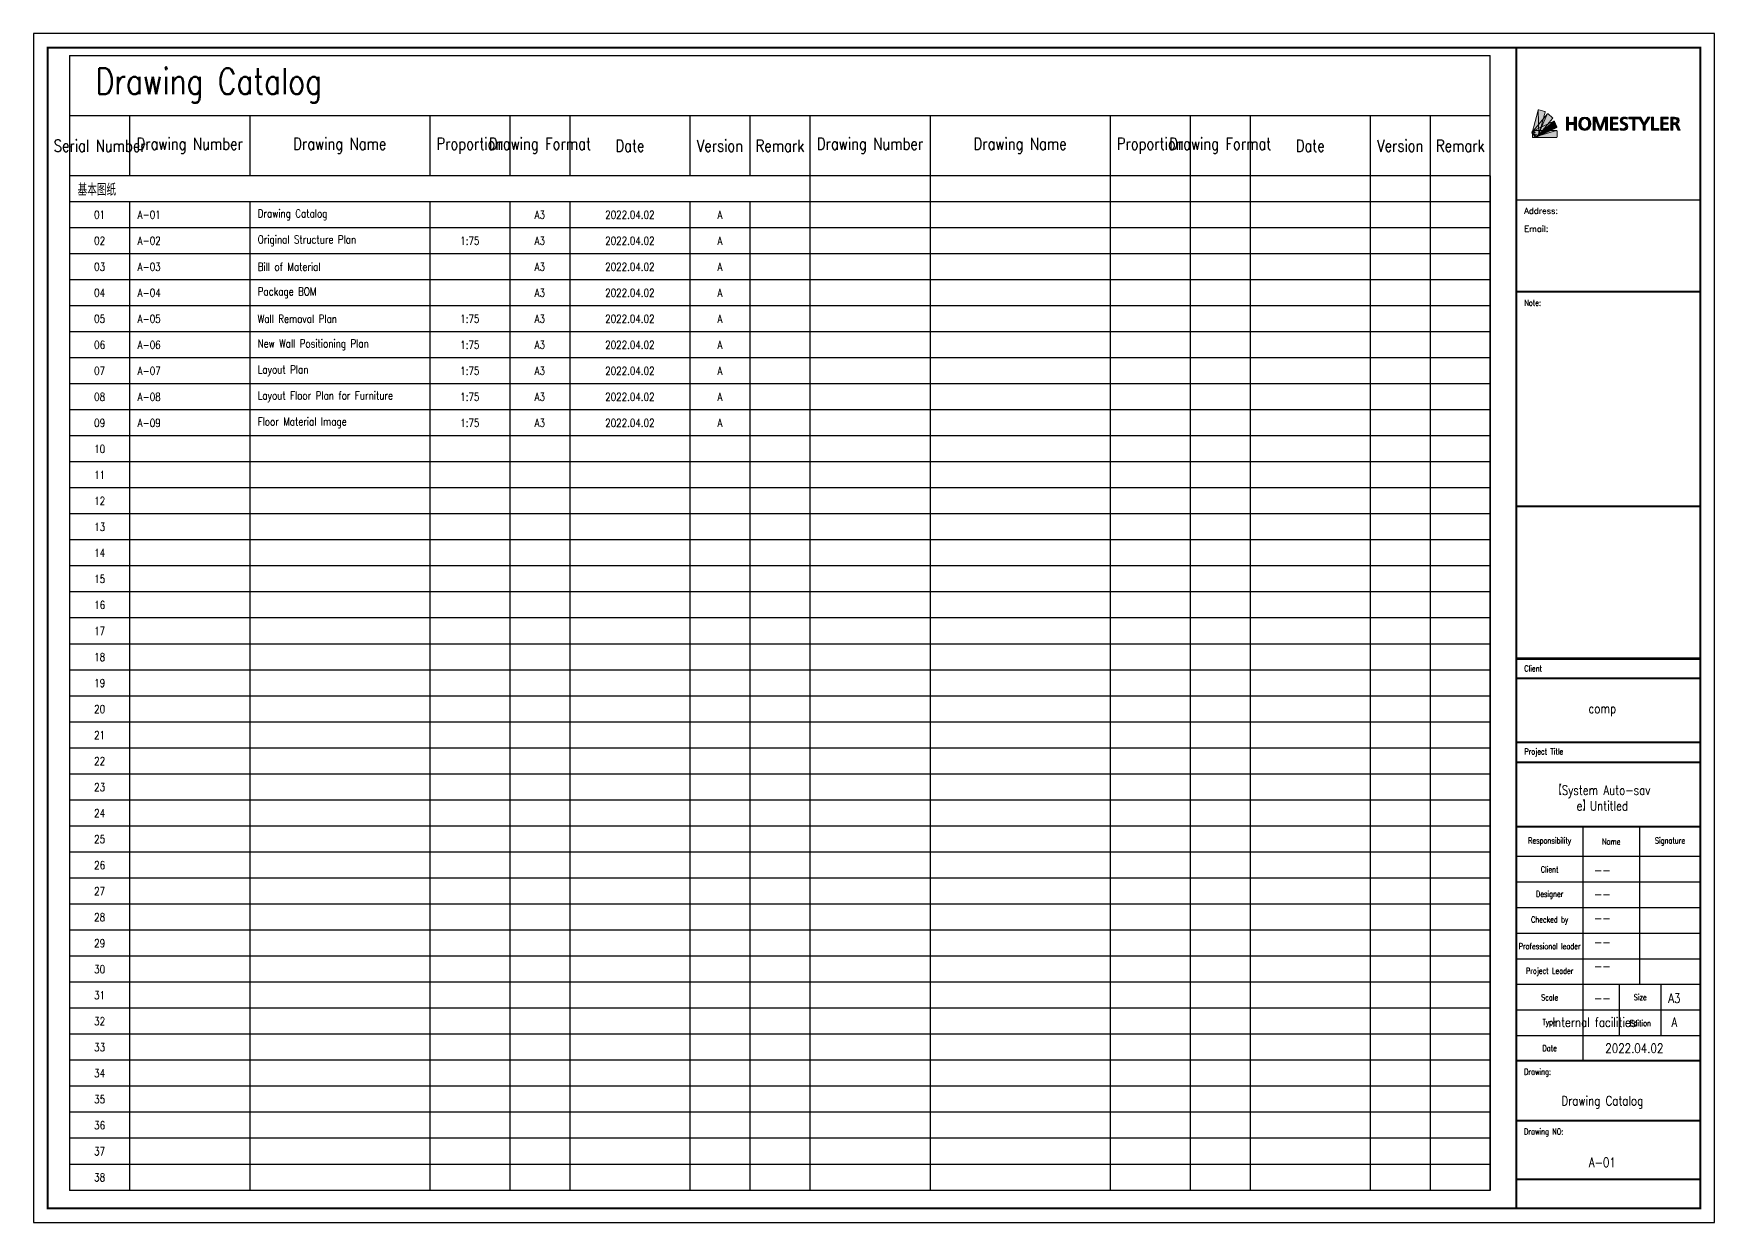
# Model space of a CAD drawing. Header units: millimetres. Extents: x 28800 to 111600, y 0 to 17820.
# Drawn here: x 28800 to 54000, y 0 to 17820 of the extents above; entities that cross this region are included whole.
import ezdxf

# ---------------------------------------------------------------- set-up
doc = ezdxf.new("R2010")
doc.units = ezdxf.units.MM
for name, color, linetype in [('homestyler', 7, 'Continuous'), ('P-文字', 44, 'Continuous'), ('V-文字', 50, 'Continuous'), ('V-表格', 108, 'Continuous')]:
    doc.layers.add(name, color=color, linetype=linetype)
doc.styles.add('标准', font='simplex.shx', dxfattribs={"width": 0.8, "bigfont": 'gbcbig.shx'})

# ---------------------------------------------------------------- blocks, each defined once
blk = doc.blocks.new('block 16')
at = {"layer": 'homestyler', "true_color": 0x458aa3}
h = blk.add_hatch(color=145, dxfattribs=at)
h.dxf.hatch_style = 2
edge = h.paths.add_edge_path()
edge.add_spline(control_points=[(505.1, -4105.3), (505.1, -4105.3), (475.1, -4097.3), (475.1, -4097.3), (473.4, -4096.8), (471.7, -4097.8), (471.2, -4099.5), (471.2, -4099.5), (475.1, -4229.2), (475.1, -4229.2), (475.1, -4229.2), (507.3, -4109.1), (507.3, -4109.1), (507.6, -4108), (507.2, -4106.9), (506.4, -4106.1), (506, -4105.7), (505.6, -4105.5), (505.1, -4105.3)], knot_values=[0, 0, 0, 0, 1, 1, 1, 2, 2, 2, 3, 3, 3, 4, 4, 4, 5, 5, 5, 6, 6, 6, 6], degree=3, periodic=0)
at = {"layer": 'homestyler', "lineweight": 0}
blk.add_open_spline([(505.1, -4105.3), (505.1, -4105.3), (475.1, -4097.3), (475.1, -4097.3), (473.4, -4096.8), (471.7, -4097.8), (471.2, -4099.5), (471.2, -4099.5), (475.1, -4229.2), (475.1, -4229.2), (475.1, -4229.2), (507.3, -4109.1), (507.3, -4109.1), (507.6, -4108), (507.2, -4106.9), (506.4, -4106.1), (506, -4105.7), (505.6, -4105.5), (505.1, -4105.3)], degree=3, knots=[0, 0, 0, 0, 1, 1, 1, 2, 2, 2, 3, 3, 3, 4, 4, 4, 5, 5, 5, 6, 6, 6, 6], dxfattribs=at)
blk = doc.blocks.new('block 15')
at = {"layer": 'homestyler', "true_color": 0x65acb8}
h = blk.add_hatch(color=143, dxfattribs=at)
h.dxf.hatch_style = 2
edge = h.paths.add_edge_path()
edge.add_spline(control_points=[(505.1, -4105.3), (506.7, -4105.8), (507.7, -4107.5), (507.3, -4109.1), (507.3, -4109.1), (475.1, -4229.2), (475.1, -4229.2), (474.6, -4230.9), (472.9, -4231.8), (471.3, -4231.4), (471.3, -4231.4), (441.3, -4223.4), (441.3, -4223.4), (439.6, -4222.9), (438.6, -4221.2), (439.1, -4219.5), (439.1, -4219.5), (471.2, -4099.5), (471.2, -4099.5), (471.7, -4097.8), (473.4, -4096.8), (475.1, -4097.3), (475.1, -4097.3), (505.1, -4105.3), (505.1, -4105.3)], knot_values=[0, 0, 0, 0, 1, 1, 1, 2, 2, 2, 3, 3, 3, 4, 4, 4, 5, 5, 5, 6, 6, 6, 7, 7, 7, 8, 8, 8, 8], degree=3, periodic=0)
at = {"layer": 'homestyler', "lineweight": 0}
blk.add_open_spline([(505.1, -4105.3), (506.7, -4105.8), (507.7, -4107.5), (507.3, -4109.1), (507.3, -4109.1), (475.1, -4229.2), (475.1, -4229.2), (474.6, -4230.9), (472.9, -4231.8), (471.3, -4231.4), (471.3, -4231.4), (441.3, -4223.4), (441.3, -4223.4), (439.6, -4222.9), (438.6, -4221.2), (439.1, -4219.5), (439.1, -4219.5), (471.2, -4099.5), (471.2, -4099.5), (471.7, -4097.8), (473.4, -4096.8), (475.1, -4097.3), (475.1, -4097.3), (505.1, -4105.3), (505.1, -4105.3)], degree=3, knots=[0, 0, 0, 0, 1, 1, 1, 2, 2, 2, 3, 3, 3, 4, 4, 4, 5, 5, 5, 6, 6, 6, 7, 7, 7, 8, 8, 8, 8], dxfattribs=at)
at = {"layer": 'homestyler'}
blk.add_blockref('block 16', (0, 0), dxfattribs=at)
blk = doc.blocks.new('block 18')
at = {"layer": 'homestyler', "true_color": 0xd55f3f}
h = blk.add_hatch(color=13, dxfattribs=at)
h.dxf.hatch_style = 2
edge = h.paths.add_edge_path()
edge.add_spline(control_points=[(546.6, -4139.1), (546.6, -4139.1), (522.8, -4119.1), (522.8, -4119.1), (521.5, -4118), (519.5, -4118.2), (518.4, -4119.5), (518.4, -4119.5), (467.1, -4238.7), (467.1, -4238.7), (467.1, -4238.7), (547, -4143.5), (547, -4143.5), (548.1, -4142.2), (547.9, -4140.2), (546.6, -4139.1)], knot_values=[0, 0, 0, 0, 1, 1, 1, 2, 2, 2, 3, 3, 3, 4, 4, 4, 5, 5, 5, 5], degree=3, periodic=0)
at = {"layer": 'homestyler', "lineweight": 0}
blk.add_open_spline([(546.6, -4139.1), (546.6, -4139.1), (522.8, -4119.1), (522.8, -4119.1), (521.5, -4118), (519.5, -4118.2), (518.4, -4119.5), (518.4, -4119.5), (467.1, -4238.7), (467.1, -4238.7), (467.1, -4238.7), (547, -4143.5), (547, -4143.5), (548.1, -4142.2), (547.9, -4140.2), (546.6, -4139.1)], degree=3, knots=[0, 0, 0, 0, 1, 1, 1, 2, 2, 2, 3, 3, 3, 4, 4, 4, 5, 5, 5, 5], dxfattribs=at)
blk = doc.blocks.new('block 17')
at = {"layer": 'homestyler', "true_color": 0xe46846}
h = blk.add_hatch(color=13, dxfattribs=at)
h.dxf.hatch_style = 2
edge = h.paths.add_edge_path()
edge.add_spline(control_points=[(546.6, -4139.1), (547.9, -4140.2), (548.1, -4142.2), (547, -4143.5), (547, -4143.5), (467.1, -4238.7), (467.1, -4238.7), (466, -4240), (464.1, -4240.2), (462.7, -4239.1), (462.7, -4239.1), (438.9, -4219.1), (438.9, -4219.1), (437.6, -4218), (437.4, -4216), (438.6, -4214.7), (438.6, -4214.7), (518.4, -4119.5), (518.4, -4119.5), (519.5, -4118.2), (521.5, -4118), (522.8, -4119.1), (522.8, -4119.1), (546.6, -4139.1), (546.6, -4139.1)], knot_values=[0, 0, 0, 0, 1, 1, 1, 2, 2, 2, 3, 3, 3, 4, 4, 4, 5, 5, 5, 6, 6, 6, 7, 7, 7, 8, 8, 8, 8], degree=3, periodic=0)
at = {"layer": 'homestyler', "lineweight": 0}
blk.add_open_spline([(546.6, -4139.1), (547.9, -4140.2), (548.1, -4142.2), (547, -4143.5), (547, -4143.5), (467.1, -4238.7), (467.1, -4238.7), (466, -4240), (464.1, -4240.2), (462.7, -4239.1), (462.7, -4239.1), (438.9, -4219.1), (438.9, -4219.1), (437.6, -4218), (437.4, -4216), (438.6, -4214.7), (438.6, -4214.7), (518.4, -4119.5), (518.4, -4119.5), (519.5, -4118.2), (521.5, -4118), (522.8, -4119.1), (522.8, -4119.1), (546.6, -4139.1), (546.6, -4139.1)], degree=3, knots=[0, 0, 0, 0, 1, 1, 1, 2, 2, 2, 3, 3, 3, 4, 4, 4, 5, 5, 5, 6, 6, 6, 7, 7, 7, 8, 8, 8, 8], dxfattribs=at)
at = {"layer": 'homestyler'}
blk.add_blockref('block 18', (0, 0), dxfattribs=at)
blk = doc.blocks.new('block 20')
at = {"layer": 'homestyler', "true_color": 0x9bb849}
h = blk.add_hatch(color=55, dxfattribs=at)
h.dxf.hatch_style = 2
edge = h.paths.add_edge_path()
edge.add_spline(control_points=[(570, -4187.3), (570, -4187.3), (556.9, -4159.1), (556.9, -4159.1), (556.7, -4158.8), (556.5, -4158.5), (556.3, -4158.2), (555.4, -4157.3), (554, -4157), (552.8, -4157.6), (552.8, -4157.6), (464, -4236.7), (464, -4236.7), (464, -4236.7), (465.6, -4239.4), (465.6, -4239.4), (465.6, -4239.4), (568.5, -4191.4), (568.5, -4191.4), (570.1, -4190.7), (570.7, -4188.8), (570, -4187.3)], knot_values=[0, 0, 0, 0, 1, 1, 1, 2, 2, 2, 3, 3, 3, 4, 4, 4, 5, 5, 5, 6, 6, 6, 7, 7, 7, 7], degree=3, periodic=0)
at = {"layer": 'homestyler', "lineweight": 0}
blk.add_open_spline([(570, -4187.3), (570, -4187.3), (556.9, -4159.1), (556.9, -4159.1), (556.7, -4158.8), (556.5, -4158.5), (556.3, -4158.2), (555.4, -4157.3), (554, -4157), (552.8, -4157.6), (552.8, -4157.6), (464, -4236.7), (464, -4236.7), (464, -4236.7), (465.6, -4239.4), (465.6, -4239.4), (465.6, -4239.4), (568.5, -4191.4), (568.5, -4191.4), (570.1, -4190.7), (570.7, -4188.8), (570, -4187.3)], degree=3, knots=[0, 0, 0, 0, 1, 1, 1, 2, 2, 2, 3, 3, 3, 4, 4, 4, 5, 5, 5, 6, 6, 6, 7, 7, 7, 7], dxfattribs=at)
blk = doc.blocks.new('block 19')
at = {"layer": 'homestyler', "true_color": 0xa5c157}
h = blk.add_hatch(color=73, dxfattribs=at)
h.dxf.hatch_style = 2
edge = h.paths.add_edge_path()
edge.add_spline(control_points=[(570, -4187.3), (570.7, -4188.8), (570.1, -4190.7), (568.5, -4191.4), (568.5, -4191.4), (458.8, -4242.5), (458.8, -4242.5), (458.8, -4242.5), (450.5, -4239.8), (450.5, -4239.8), (450.5, -4239.8), (438.6, -4214.3), (438.6, -4214.3), (437.9, -4212.7), (438.6, -4210.9), (440.1, -4210.1), (440.1, -4210.1), (552.8, -4157.6), (552.8, -4157.6), (554.3, -4156.9), (556.2, -4157.6), (556.9, -4159.1), (556.9, -4159.1), (570, -4187.3), (570, -4187.3)], knot_values=[0, 0, 0, 0, 1, 1, 1, 2, 2, 2, 3, 3, 3, 4, 4, 4, 5, 5, 5, 6, 6, 6, 7, 7, 7, 8, 8, 8, 8], degree=3, periodic=0)
at = {"layer": 'homestyler', "lineweight": 0}
blk.add_open_spline([(570, -4187.3), (570.7, -4188.8), (570.1, -4190.7), (568.5, -4191.4), (568.5, -4191.4), (458.8, -4242.5), (458.8, -4242.5), (458.8, -4242.5), (450.5, -4239.8), (450.5, -4239.8), (450.5, -4239.8), (438.6, -4214.3), (438.6, -4214.3), (437.9, -4212.7), (438.6, -4210.9), (440.1, -4210.1), (440.1, -4210.1), (552.8, -4157.6), (552.8, -4157.6), (554.3, -4156.9), (556.2, -4157.6), (556.9, -4159.1), (556.9, -4159.1), (570, -4187.3), (570, -4187.3)], degree=3, knots=[0, 0, 0, 0, 1, 1, 1, 2, 2, 2, 3, 3, 3, 4, 4, 4, 5, 5, 5, 6, 6, 6, 7, 7, 7, 8, 8, 8, 8], dxfattribs=at)
at = {"layer": 'homestyler'}
blk.add_blockref('block 20', (0, 0), dxfattribs=at)
blk = doc.blocks.new('block 22')
at = {"layer": 'homestyler', "true_color": 0xeba522}
h = blk.add_hatch(color=40, dxfattribs=at)
h.dxf.hatch_style = 2
edge = h.paths.add_edge_path()
edge.add_spline(control_points=[(570.9, -4240.8), (570.9, -4240.8), (570.9, -4209.7), (570.9, -4209.7), (570.9, -4208.9), (570.5, -4208.1), (570, -4207.6), (569.4, -4207), (568.6, -4206.6), (567.8, -4206.6), (567.8, -4206.6), (443.5, -4243.9), (443.5, -4243.9), (443.5, -4243.9), (567.8, -4243.9), (567.8, -4243.9), (569.5, -4243.9), (570.9, -4242.5), (570.9, -4240.8)], knot_values=[0, 0, 0, 0, 1, 1, 1, 2, 2, 2, 3, 3, 3, 4, 4, 4, 5, 5, 5, 6, 6, 6, 6], degree=3, periodic=0)
at = {"layer": 'homestyler', "lineweight": 0}
blk.add_open_spline([(570.9, -4240.8), (570.9, -4240.8), (570.9, -4209.7), (570.9, -4209.7), (570.9, -4208.9), (570.5, -4208.1), (570, -4207.6), (569.4, -4207), (568.6, -4206.6), (567.8, -4206.6), (567.8, -4206.6), (443.5, -4243.9), (443.5, -4243.9), (443.5, -4243.9), (567.8, -4243.9), (567.8, -4243.9), (569.5, -4243.9), (570.9, -4242.5), (570.9, -4240.8)], degree=3, knots=[0, 0, 0, 0, 1, 1, 1, 2, 2, 2, 3, 3, 3, 4, 4, 4, 5, 5, 5, 6, 6, 6, 6], dxfattribs=at)
blk = doc.blocks.new('block 21')
at = {"layer": 'homestyler', "true_color": 0xf2bd18}
h = blk.add_hatch(color=40, dxfattribs=at)
h.dxf.hatch_style = 2
edge = h.paths.add_edge_path()
edge.add_spline(control_points=[(570.9, -4240.8), (570.9, -4242.5), (569.5, -4243.9), (567.8, -4243.9), (567.8, -4243.9), (443.5, -4243.9), (443.5, -4243.9), (442.6, -4243.9), (441.8, -4243.6), (441.3, -4243), (440.7, -4242.5), (440.4, -4241.7), (440.4, -4240.8), (440.4, -4240.8), (440.4, -4209.7), (440.4, -4209.7), (440.4, -4208), (441.8, -4206.6), (443.5, -4206.6), (443.5, -4206.6), (567.8, -4206.6), (567.8, -4206.6), (569.5, -4206.6), (570.9, -4208), (570.9, -4209.7), (570.9, -4209.7), (570.9, -4240.8), (570.9, -4240.8)], knot_values=[0, 0, 0, 0, 1, 1, 1, 2, 2, 2, 3, 3, 3, 4, 4, 4, 5, 5, 5, 6, 6, 6, 7, 7, 7, 8, 8, 8, 9, 9, 9, 9], degree=3, periodic=0)
at = {"layer": 'homestyler', "lineweight": 0}
blk.add_open_spline([(570.9, -4240.8), (570.9, -4242.5), (569.5, -4243.9), (567.8, -4243.9), (567.8, -4243.9), (443.5, -4243.9), (443.5, -4243.9), (442.6, -4243.9), (441.8, -4243.6), (441.3, -4243), (440.7, -4242.5), (440.4, -4241.7), (440.4, -4240.8), (440.4, -4240.8), (440.4, -4209.7), (440.4, -4209.7), (440.4, -4208), (441.8, -4206.6), (443.5, -4206.6), (443.5, -4206.6), (567.8, -4206.6), (567.8, -4206.6), (569.5, -4206.6), (570.9, -4208), (570.9, -4209.7), (570.9, -4209.7), (570.9, -4240.8), (570.9, -4240.8)], degree=3, knots=[0, 0, 0, 0, 1, 1, 1, 2, 2, 2, 3, 3, 3, 4, 4, 4, 5, 5, 5, 6, 6, 6, 7, 7, 7, 8, 8, 8, 9, 9, 9, 9], dxfattribs=at)
at = {"layer": 'homestyler'}
blk.add_blockref('block 22', (0, 0), dxfattribs=at)
blk = doc.blocks.new('block 14')
at = {"layer": 'homestyler', "true_color": 0x666666}
h = blk.add_hatch(color=251, dxfattribs=at)
h.dxf.hatch_style = 2
edge = h.paths.add_edge_path()
edge.add_spline(control_points=[(446.2, -4216), (446.2, -4214.1), (447.8, -4212.5), (449.7, -4212.5), (451.6, -4212.5), (453.1, -4214.1), (453.1, -4216), (453.1, -4217.9), (451.6, -4219.4), (449.7, -4219.4), (447.8, -4219.4), (446.2, -4217.9), (446.2, -4216)], knot_values=[0, 0, 0, 0, 1, 1, 1, 2, 2, 2, 3, 3, 3, 4, 4, 4, 4], degree=3, periodic=0)
at = {"layer": 'homestyler', "true_color": 0xeba522}
h = blk.add_hatch(color=40, dxfattribs=at)
h.dxf.hatch_style = 2
edge = h.paths.add_edge_path()
edge.add_spline(control_points=[(448.3, -4214.6), (449.2, -4213.6), (451, -4213.2), (452.1, -4213.5), (452.1, -4213.5), (452.7, -4214.1), (453.2, -4214.6), (454.5, -4215.9), (454.5, -4218.1), (453.2, -4219.4), (451.8, -4220.8), (449.6, -4220.8), (448.3, -4219.4), (448.3, -4219.4), (447.3, -4218.4), (447.3, -4218.4), (446.2, -4217.1), (447, -4215.8), (448.3, -4214.6)], knot_values=[0, 0, 0, 0, 1, 1, 1, 2, 2, 2, 3, 3, 3, 4, 4, 4, 5, 5, 5, 6, 6, 6, 6], degree=3, periodic=0)
at = {"layer": 'homestyler', "lineweight": 0}
for points, knots in [([(446.2, -4216), (446.2, -4214.1), (447.8, -4212.5), (449.7, -4212.5), (451.6, -4212.5), (453.1, -4214.1), (453.1, -4216), (453.1, -4217.9), (451.6, -4219.4), (449.7, -4219.4), (447.8, -4219.4), (446.2, -4217.9), (446.2, -4216)], [0, 0, 0, 0, 1, 1, 1, 2, 2, 2, 3, 3, 3, 4, 4, 4, 4]), ([(448.3, -4214.6), (449.2, -4213.6), (451, -4213.2), (452.1, -4213.5), (452.1, -4213.5), (452.7, -4214.1), (453.2, -4214.6), (454.5, -4215.9), (454.5, -4218.1), (453.2, -4219.4), (451.8, -4220.8), (449.6, -4220.8), (448.3, -4219.4), (448.3, -4219.4), (447.3, -4218.4), (447.3, -4218.4), (446.2, -4217.1), (447, -4215.8), (448.3, -4214.6)], [0, 0, 0, 0, 1, 1, 1, 2, 2, 2, 3, 3, 3, 4, 4, 4, 5, 5, 5, 6, 6, 6, 6])]:
    blk.add_open_spline(points, degree=3, knots=knots, dxfattribs=at)
at = {"layer": 'homestyler'}
for name in ['block 17', 'block 19', 'block 15', 'block 21']:
    blk.add_blockref(name, (0, 0), dxfattribs=at)
blk = doc.blocks.new('block 13')
at = {"layer": 'homestyler'}
blk.add_blockref('block 14', (0, 0), dxfattribs=at)
blk = doc.blocks.new('home_logo_设计家')
at = {"layer": 'homestyler', "true_color": 0x595959}
h = blk.add_hatch(color=251, dxfattribs=at)
h.dxf.hatch_style = 2
h.paths.add_polyline_path([(8.28, 3.04), (8.28, 7.97), (9.08, 7.97), (9.08, 5.91), (11.29, 5.91), (11.29, 7.97), (12.1, 7.97), (12.1, 3.04), (11.29, 3.04), (11.29, 5.25), (9.08, 5.25), (9.08, 3.04)])
h = blk.add_hatch(color=251, dxfattribs=at)
h.dxf.hatch_style = 2
edge = h.paths.add_edge_path()
edge.add_spline(control_points=[(13.02, 5.5), (13.02, 6.92), (13.82, 8.05), (15.33, 8.05), (16.87, 8.05), (17.64, 6.96), (17.64, 5.5), (17.64, 4.07), (16.85, 2.96), (15.33, 2.96), (14.95, 2.96), (14.61, 3.03), (14.32, 3.15), (13.46, 3.54), (13.02, 4.4), (13.02, 5.5)], knot_values=[0, 0, 0, 0, 1, 1, 1, 2, 2, 2, 3, 3, 3, 4, 4, 4, 5, 5, 5, 5], degree=3, periodic=0)
edge = h.paths.add_edge_path()
edge.add_spline(control_points=[(15.33, 3.57), (16.41, 3.57), (16.79, 4.59), (16.79, 5.5), (16.79, 6.42), (16.41, 7.44), (15.33, 7.44), (14.27, 7.44), (13.87, 6.41), (13.87, 5.5), (13.87, 5.05), (13.97, 4.57), (14.21, 4.2), (14.44, 3.83), (14.81, 3.57), (15.33, 3.57)], knot_values=[0, 0, 0, 0, 1, 1, 1, 2, 2, 2, 3, 3, 3, 4, 4, 4, 5, 5, 5, 5], degree=3, periodic=0)
h = blk.add_hatch(color=251, dxfattribs=at)
h.dxf.hatch_style = 2
h.paths.add_polyline_path([(18.57, 3.04), (18.57, 7.97), (19.78, 7.97), (21.3, 3.92), (22.81, 7.97), (24.03, 7.97), (24.03, 3.04), (23.27, 3.04), (23.27, 7.4), (21.65, 3.04), (20.92, 3.04), (19.29, 7.4), (19.29, 3.04)])
h = blk.add_hatch(color=251, dxfattribs=at)
h.dxf.hatch_style = 2
h.paths.add_polyline_path([(25.21, 3.04), (25.21, 7.97), (28.04, 7.97), (28.04, 7.37), (26, 7.37), (26, 5.86), (27.94, 5.86), (27.94, 5.27), (26, 5.27), (26, 3.64), (28.11, 3.64), (28.11, 3.04)])
h = blk.add_hatch(color=251, dxfattribs=at)
h.dxf.hatch_style = 2
edge = h.paths.add_edge_path()
edge.add_spline(control_points=[(28.91, 3.85), (29.29, 3.65), (29.65, 3.57), (30.1, 3.57), (30.57, 3.57), (31.04, 3.79), (31.04, 4.38), (31.04, 4.85), (30.65, 5.05), (30.19, 5.27), (30.19, 5.27), (29.81, 5.45), (29.81, 5.45), (29.33, 5.69), (28.93, 6.01), (28.93, 6.67), (28.93, 7.65), (29.78, 8.05), (30.55, 8.05), (30.95, 8.05), (31.32, 7.99), (31.66, 7.89), (31.66, 7.89), (31.62, 7.24), (31.62, 7.24), (31.3, 7.38), (30.92, 7.44), (30.59, 7.44), (30.18, 7.44), (29.7, 7.26), (29.7, 6.72), (29.7, 6.31), (30.03, 6.13), (30.39, 5.95), (30.39, 5.95), (30.8, 5.77), (30.8, 5.77), (31.38, 5.5), (31.84, 5.19), (31.84, 4.43), (31.84, 3.42), (31.08, 2.96), (30.13, 2.96), (29.75, 2.96), (29.29, 3.02), (28.87, 3.16), (28.87, 3.16), (28.91, 3.85), (28.91, 3.85)], knot_values=[0, 0, 0, 0, 1, 1, 1, 2, 2, 2, 3, 3, 3, 4, 4, 4, 5, 5, 5, 6, 6, 6, 7, 7, 7, 8, 8, 8, 9, 9, 9, 10, 10, 10, 11, 11, 11, 12, 12, 12, 13, 13, 13, 14, 14, 14, 15, 15, 15, 16, 16, 16, 16], degree=3, periodic=0)
h = blk.add_hatch(color=251, dxfattribs=at)
h.dxf.hatch_style = 2
h.paths.add_polyline_path([(33.72, 3.04), (33.72, 7.31), (32.22, 7.31), (32.22, 7.97), (36.03, 7.97), (36.03, 7.31), (34.52, 7.31), (34.52, 3.04)])
h = blk.add_hatch(color=251, dxfattribs=at)
h.dxf.hatch_style = 2
h.paths.add_polyline_path([(37.72, 3.04), (37.72, 5.01), (35.91, 7.97), (36.79, 7.97), (38.16, 5.62), (39.51, 7.97), (40.37, 7.97), (38.53, 5.01), (38.53, 3.04)])
h = blk.add_hatch(color=251, dxfattribs=at)
h.dxf.hatch_style = 2
h.paths.add_polyline_path([(40.94, 3.04), (40.94, 7.97), (41.75, 7.97), (41.75, 3.71), (43.79, 3.71), (43.79, 3.04)])
h = blk.add_hatch(color=251, dxfattribs=at)
h.dxf.hatch_style = 2
h.paths.add_polyline_path([(44.52, 3.04), (44.52, 7.97), (47.35, 7.97), (47.35, 7.37), (45.31, 7.37), (45.31, 5.86), (47.25, 5.86), (47.25, 5.27), (45.31, 5.27), (45.31, 3.64), (47.42, 3.64), (47.42, 3.04)])
h = blk.add_hatch(color=251, dxfattribs=at)
h.dxf.hatch_style = 2
edge = h.paths.add_edge_path()
edge.add_spline(control_points=[(48.34, 3.04), (48.34, 3.04), (48.34, 7.97), (48.34, 7.97), (48.34, 7.97), (49.81, 7.97), (49.81, 7.97), (50.67, 7.97), (51.58, 7.74), (51.58, 6.7), (51.58, 6.05), (51.07, 5.61), (50.45, 5.51), (50.8, 5.46), (51.02, 5.2), (51.17, 4.84), (51.17, 4.84), (51.9, 3.04), (51.9, 3.04), (51.9, 3.04), (51.02, 3.04), (51.02, 3.04), (51.02, 3.04), (50.42, 4.57), (50.42, 4.57), (50.22, 5.08), (50.04, 5.22), (49.53, 5.22), (49.53, 5.22), (49.13, 5.22), (49.13, 5.22), (49.13, 5.22), (49.13, 3.04), (49.13, 3.04), (49.13, 3.04), (48.34, 3.04), (48.34, 3.04)], knot_values=[0, 0, 0, 0, 1, 1, 1, 2, 2, 2, 3, 3, 3, 4, 4, 4, 5, 5, 5, 6, 6, 6, 7, 7, 7, 8, 8, 8, 9, 9, 9, 10, 10, 10, 11, 11, 11, 12, 12, 12, 12], degree=3, periodic=0)
edge = h.paths.add_edge_path()
edge.add_spline(control_points=[(49.13, 5.81), (49.13, 5.81), (49.64, 5.81), (49.64, 5.81), (50.17, 5.81), (50.76, 6.01), (50.76, 6.64), (50.76, 7.28), (50.26, 7.39), (49.66, 7.39), (49.66, 7.39), (49.13, 7.39), (49.13, 7.39), (49.13, 7.39), (49.13, 5.81), (49.13, 5.81)], knot_values=[0, 0, 0, 0, 1, 1, 1, 2, 2, 2, 3, 3, 3, 4, 4, 4, 5, 5, 5, 5], degree=3, periodic=0)
at = {"layer": 'homestyler', "lineweight": 0}
for points in [[(8.28, 3.04), (8.28, 7.97), (9.08, 7.97), (9.08, 5.91), (11.29, 5.91), (11.29, 7.97), (12.1, 7.97), (12.1, 3.04), (11.29, 3.04), (11.29, 5.25), (9.08, 5.25), (9.08, 3.04), (8.28, 3.04)], [(18.57, 3.04), (18.57, 7.97), (19.78, 7.97), (21.3, 3.92), (22.81, 7.97), (24.03, 7.97), (24.03, 3.04), (23.27, 3.04), (23.27, 7.4), (21.65, 3.04), (20.92, 3.04), (19.29, 7.4), (19.29, 3.04), (18.57, 3.04)], [(25.21, 3.04), (25.21, 7.97), (28.04, 7.97), (28.04, 7.37), (26, 7.37), (26, 5.86), (27.94, 5.86), (27.94, 5.27), (26, 5.27), (26, 3.64), (28.11, 3.64), (28.11, 3.04), (25.21, 3.04)], [(33.72, 3.04), (33.72, 7.31), (32.22, 7.31), (32.22, 7.97), (36.03, 7.97), (36.03, 7.31), (34.52, 7.31), (34.52, 3.04), (33.72, 3.04)], [(37.72, 3.04), (37.72, 5.01), (35.91, 7.97), (36.79, 7.97), (38.16, 5.62), (39.51, 7.97), (40.37, 7.97), (38.53, 5.01), (38.53, 3.04), (37.72, 3.04)], [(40.94, 3.04), (40.94, 7.97), (41.75, 7.97), (41.75, 3.71), (43.79, 3.71), (43.79, 3.04), (40.94, 3.04)], [(44.52, 3.04), (44.52, 7.97), (47.35, 7.97), (47.35, 7.37), (45.31, 7.37), (45.31, 5.86), (47.25, 5.86), (47.25, 5.27), (45.31, 5.27), (45.31, 3.64), (47.42, 3.64), (47.42, 3.04), (44.52, 3.04)]]:
    blk.add_lwpolyline(points, dxfattribs=at)
for points, knots in [([(13.02, 5.5), (13.02, 6.92), (13.82, 8.05), (15.33, 8.05), (16.87, 8.05), (17.64, 6.96), (17.64, 5.5), (17.64, 4.07), (16.85, 2.96), (15.33, 2.96), (14.95, 2.96), (14.61, 3.03), (14.32, 3.15), (13.46, 3.54), (13.02, 4.4), (13.02, 5.5)], [0, 0, 0, 0, 1, 1, 1, 2, 2, 2, 3, 3, 3, 4, 4, 4, 5, 5, 5, 5]), ([(15.33, 3.57), (16.41, 3.57), (16.79, 4.59), (16.79, 5.5), (16.79, 6.42), (16.41, 7.44), (15.33, 7.44), (14.27, 7.44), (13.87, 6.41), (13.87, 5.5), (13.87, 5.05), (13.97, 4.57), (14.21, 4.2), (14.44, 3.83), (14.81, 3.57), (15.33, 3.57)], [0, 0, 0, 0, 1, 1, 1, 2, 2, 2, 3, 3, 3, 4, 4, 4, 5, 5, 5, 5]), ([(28.91, 3.85), (29.29, 3.65), (29.65, 3.57), (30.1, 3.57), (30.57, 3.57), (31.04, 3.79), (31.04, 4.38), (31.04, 4.85), (30.65, 5.05), (30.19, 5.27), (30.19, 5.27), (29.81, 5.45), (29.81, 5.45), (29.33, 5.69), (28.93, 6.01), (28.93, 6.67), (28.93, 7.65), (29.78, 8.05), (30.55, 8.05), (30.95, 8.05), (31.32, 7.99), (31.66, 7.89), (31.66, 7.89), (31.62, 7.24), (31.62, 7.24), (31.3, 7.38), (30.92, 7.44), (30.59, 7.44), (30.18, 7.44), (29.7, 7.26), (29.7, 6.72), (29.7, 6.31), (30.03, 6.13), (30.39, 5.95), (30.39, 5.95), (30.8, 5.77), (30.8, 5.77), (31.38, 5.5), (31.84, 5.19), (31.84, 4.43), (31.84, 3.42), (31.08, 2.96), (30.13, 2.96), (29.75, 2.96), (29.29, 3.02), (28.87, 3.16), (28.87, 3.16), (28.91, 3.85), (28.91, 3.85)], [0, 0, 0, 0, 1, 1, 1, 2, 2, 2, 3, 3, 3, 4, 4, 4, 5, 5, 5, 6, 6, 6, 7, 7, 7, 8, 8, 8, 9, 9, 9, 10, 10, 10, 11, 11, 11, 12, 12, 12, 13, 13, 13, 14, 14, 14, 15, 15, 15, 16, 16, 16, 16]), ([(48.34, 3.04), (48.34, 3.04), (48.34, 7.97), (48.34, 7.97), (48.34, 7.97), (49.81, 7.97), (49.81, 7.97), (50.67, 7.97), (51.58, 7.74), (51.58, 6.7), (51.58, 6.05), (51.07, 5.61), (50.45, 5.51), (50.8, 5.46), (51.02, 5.2), (51.17, 4.84), (51.17, 4.84), (51.9, 3.04), (51.9, 3.04), (51.9, 3.04), (51.02, 3.04), (51.02, 3.04), (51.02, 3.04), (50.42, 4.57), (50.42, 4.57), (50.22, 5.08), (50.04, 5.22), (49.53, 5.22), (49.53, 5.22), (49.13, 5.22), (49.13, 5.22), (49.13, 5.22), (49.13, 3.04), (49.13, 3.04), (49.13, 3.04), (48.34, 3.04), (48.34, 3.04)], [0, 0, 0, 0, 1, 1, 1, 2, 2, 2, 3, 3, 3, 4, 4, 4, 5, 5, 5, 6, 6, 6, 7, 7, 7, 8, 8, 8, 9, 9, 9, 10, 10, 10, 11, 11, 11, 12, 12, 12, 12]), ([(49.13, 5.81), (49.13, 5.81), (49.64, 5.81), (49.64, 5.81), (50.17, 5.81), (50.76, 6.01), (50.76, 6.64), (50.76, 7.28), (50.26, 7.39), (49.66, 7.39), (49.66, 7.39), (49.13, 7.39), (49.13, 7.39), (49.13, 7.39), (49.13, 5.81), (49.13, 5.81)], [0, 0, 0, 0, 1, 1, 1, 2, 2, 2, 3, 3, 3, 4, 4, 4, 5, 5, 5, 5])]:
    blk.add_open_spline(points, degree=3, knots=knots, dxfattribs=at)
at = {"layer": 'homestyler', "xscale": 0.07264314054721618, "yscale": 0.07264314054721618, "zscale": 0.07264314054721618}
blk.add_blockref('block 13', (-36.75, 308.47), dxfattribs=at)
blk = doc.blocks.new('title_block_a3')
at = {"color": 142}
for p, q in [((420, 297), (0, 297)), ((0, 297), (0, 0)), ((420, 0), (420, 297)), ((370.5, 255.5), (416.5, 255.5)), ((387.15, 98.9), (387.15, 40.4)), ((401.32, 98.9), (401.32, 59.4)), ((416.5, 91.4), (370.5, 91.4)), ((416.5, 85), (370.5, 85)), ((416.5, 78.6), (370.5, 78.6)), ((416.5, 72.2), (370.5, 72.2)), ((416.5, 65.8), (370.5, 65.8)), ((416.5, 59.4), (370.5, 59.4)), ((396.28, 46.77), (396.28, 59.4)), ((406.66, 46.77), (406.66, 59.4)), ((416.5, 53), (370.5, 53)), ((416.5, 46.6), (370.5, 46.6)), ((416.5, 40.4), (370.5, 40.4)), ((0, 0), (420, 0))]:
    blk.add_line(p, q, dxfattribs=at)
blk.add_line((370.43, 140.7), (416.5, 140.7))
at = {"color": 142, "const_width": 0.5}
blk.add_lwpolyline([(3.5, 293.5), (416.5, 293.5), (416.5, 3.5), (3.5, 3.5)], close=True, dxfattribs=at)
at = {"color": 142, "ltscale": 2, "const_width": 0.5}
blk.add_lwpolyline([(370.5, 293.5), (370.5, 3.5)], dxfattribs=at)
at = {"color": 142, "const_width": 0.5}
for points in [[(370.5, 232.5), (416.5, 232.5)], [(370.5, 178.9), (416.5, 178.9)], [(370.5, 140.9), (416.5, 140.9)], [(370.5, 135.9), (416.5, 135.9)], [(370.5, 119.9), (416.5, 119.9)], [(370.5, 114.9), (416.5, 114.9)], [(370.5, 98.9), (416.5, 98.9)], [(370.43, 40.4), (416.5, 40.4)], [(370.5, 25.43), (416.5, 25.43)], [(370.5, 10.75), (416.5, 10.75)]]:
    blk.add_lwpolyline(points, dxfattribs=at)
at = {"color": 7, "xscale": 0.6510768000006554, "yscale": 0.6510768000006554, "zscale": 0.6510768000006554}
blk.add_blockref('home_logo_设计家', (377.63, 270.91), dxfattribs=at)
at = {"color": 142, "insert": (372.5, 230.5), "char_height": 1.5, "width": 44, "attachment_point": 1, "style": '标准'}
blk.add_mtext('Note:', dxfattribs=at)
at = {"color": 142, "ltscale": 2, "char_height": 1.5, "style": '标准'}
for s, insert, width, attachment_point in [('Client', (372.5, 138.4), 44, 4), ('Project Title', (372.5, 117.4), 44, 4), ('Responsibility', (378.83, 95.15), 16.6528, 5), ('Name', (394.24, 95.15), 14.1701, 5), ('Signature', (408.91, 95.15), 15.1772, 5), ('Client', (378.83, 88.2), 16.6528, 5), ('Designer ', (378.83, 81.8), 16.6528, 5), ('Checked by ', (378.83, 75.4), 16.6528, 5), ('Professional leader ', (378.83, 69), 16.6528, 5), ('Project Leader', (378.83, 62.6), 16.6528, 5), ('Scale', (378.83, 56.2), 16.6528, 5), ('Size', (401.47, 56.24), 10.3772, 5), ('Type', (378.83, 49.8), 16.6528, 5), ('Edition', (401.47, 49.8), 10.3772, 5), ('Date', (378.83, 43.5), 16.6528, 5), ('Drawing:', (372.44, 38.4), 44, 1), ('Drawing NO: ', (372.44, 23.43), 43.9606, 1)]:
    blk.add_mtext(s, dxfattribs=dict(at, insert=insert, width=width, attachment_point=attachment_point))
at = {"layer": 'P-文字', "color": 142, "insert": (372.5, 253.5), "char_height": 1.5, "width": 42, "attachment_point": 1, "line_spacing_factor": 0.9, "style": '标准'}
blk.add_mtext('{\\W1;Address:\\P \\PEmail:}', dxfattribs=at)

msp = doc.modelspace()

# ---------------------------------------------------------------- linework, layer by layer
at = {"layer": 'V-表格'}
for p, q in [((29340, 17490), (29340, 480)), ((29340, 17490), (50640, 17490)), ((50640, 480), (50640, 17490)), ((50640, 16590), (29340, 16590)), ((30240, 16590), (30240, 15690)), ((32040, 16590), (32040, 15690)), ((34740, 16590), (34740, 15690)), ((35940, 16590), (35940, 15690)), ((36840, 16590), (36840, 15690)), ((38640, 16590), (38640, 15690)), ((39540, 16590), (39540, 15690)), ((40440, 16590), (40440, 480)), ((42240, 16590), (42240, 15690)), ((44940, 16590), (44940, 15690)), ((46140, 16590), (46140, 15690)), ((47040, 16590), (47040, 15690)), ((48840, 16590), (48840, 15690)), ((49740, 16590), (49740, 15690)), ((50640, 15690), (29340, 15690)), ((42240, 15690), (42240, 480)), ((44940, 15690), (44940, 480)), ((46140, 15690), (46140, 480)), ((47040, 15690), (47040, 480)), ((48840, 15690), (48840, 480)), ((49740, 15690), (49740, 480)), ((50640, 15690), (50640, 480)), ((50640, 15300), (29340, 15300)), ((30240, 15300), (30240, 14910)), ((32040, 15300), (32040, 14910)), ((34740, 15300), (34740, 14910)), ((35940, 15300), (35940, 14910)), ((36840, 15300), (36840, 14910)), ((38640, 15300), (38640, 14910)), ((39540, 15300), (39540, 14910)), ((50640, 14910), (29340, 14910)), ((30240, 14910), (30240, 14520)), ((32040, 14910), (32040, 14520)), ((34740, 14910), (34740, 14520)), ((35940, 14910), (35940, 14520)), ((36840, 14910), (36840, 14520)), ((38640, 14910), (38640, 14520)), ((39540, 14910), (39540, 14520)), ((50640, 14520), (29340, 14520)), ((30240, 14520), (30240, 14130)), ((32040, 14520), (32040, 14130)), ((34740, 14520), (34740, 14130)), ((35940, 14520), (35940, 14130)), ((36840, 14520), (36840, 14130)), ((38640, 14520), (38640, 14130)), ((39540, 14520), (39540, 14130)), ((50640, 14130), (29340, 14130)), ((30240, 14130), (30240, 13740)), ((32040, 14130), (32040, 13740)), ((34740, 14130), (34740, 13740)), ((35940, 14130), (35940, 13740)), ((36840, 14130), (36840, 13740)), ((38640, 14130), (38640, 13740)), ((39540, 14130), (39540, 13740)), ((50640, 13740), (29340, 13740)), ((30240, 13740), (30240, 13350)), ((32040, 13740), (32040, 13350)), ((34740, 13740), (34740, 13350)), ((35940, 13740), (35940, 13350)), ((36840, 13740), (36840, 13350)), ((38640, 13740), (38640, 13350)), ((39540, 13740), (39540, 13350)), ((50640, 13350), (29340, 13350)), ((30240, 13350), (30240, 12960)), ((32040, 13350), (32040, 12960)), ((34740, 13350), (34740, 12960)), ((35940, 13350), (35940, 12960)), ((36840, 13350), (36840, 12960)), ((38640, 13350), (38640, 12960)), ((39540, 13350), (39540, 12960)), ((50640, 12960), (29340, 12960)), ((30240, 12960), (30240, 12570)), ((32040, 12960), (32040, 12570)), ((34740, 12960), (34740, 12570)), ((35940, 12960), (35940, 12570)), ((36840, 12960), (36840, 12570)), ((38640, 12960), (38640, 12570)), ((39540, 12960), (39540, 12570)), ((50640, 12570), (29340, 12570)), ((30240, 12570), (30240, 12180)), ((32040, 12570), (32040, 12180)), ((34740, 12570), (34740, 12180)), ((35940, 12570), (35940, 12180)), ((36840, 12570), (36840, 12180)), ((38640, 12570), (38640, 12180)), ((39540, 12570), (39540, 12180)), ((50640, 12180), (29340, 12180)), ((30240, 12180), (30240, 11790)), ((32040, 12180), (32040, 11790)), ((34740, 12180), (34740, 11790)), ((35940, 12180), (35940, 11790)), ((36840, 12180), (36840, 11790)), ((38640, 12180), (38640, 11790)), ((39540, 12180), (39540, 11790)), ((50640, 11790), (29340, 11790)), ((30240, 11790), (30240, 11400)), ((32040, 11790), (32040, 11400)), ((34740, 11790), (34740, 11400)), ((35940, 11790), (35940, 11400)), ((36840, 11790), (36840, 11400)), ((38640, 11790), (38640, 11400)), ((39540, 11790), (39540, 11400)), ((50640, 11400), (29340, 11400)), ((30240, 11400), (30240, 11010)), ((32040, 11400), (32040, 11010)), ((34740, 11400), (34740, 11010)), ((35940, 11400), (35940, 11010)), ((36840, 11400), (36840, 11010)), ((38640, 11400), (38640, 11010)), ((39540, 11400), (39540, 11010)), ((50640, 11010), (29340, 11010)), ((30240, 11010), (30240, 10620)), ((32040, 11010), (32040, 10620)), ((34740, 11010), (34740, 10620)), ((35940, 11010), (35940, 10620)), ((36840, 11010), (36840, 10620)), ((38640, 11010), (38640, 10620)), ((39540, 11010), (39540, 10620)), ((50640, 10620), (29340, 10620)), ((30240, 10620), (30240, 10230)), ((32040, 10620), (32040, 10230)), ((34740, 10620), (34740, 10230)), ((35940, 10620), (35940, 10230)), ((36840, 10620), (36840, 10230)), ((38640, 10620), (38640, 10230)), ((39540, 10620), (39540, 10230)), ((50640, 10230), (29340, 10230)), ((30240, 10230), (30240, 9840)), ((32040, 10230), (32040, 9840)), ((34740, 10230), (34740, 9840)), ((35940, 10230), (35940, 9840)), ((36840, 10230), (36840, 9840)), ((38640, 10230), (38640, 9840)), ((39540, 10230), (39540, 9840)), ((50640, 9840), (29340, 9840)), ((30240, 9840), (30240, 9450)), ((32040, 9840), (32040, 9450)), ((34740, 9840), (34740, 9450)), ((35940, 9840), (35940, 9450)), ((36840, 9840), (36840, 9450)), ((38640, 9840), (38640, 9450)), ((39540, 9840), (39540, 9450)), ((50640, 9450), (29340, 9450)), ((30240, 9450), (30240, 9060)), ((32040, 9450), (32040, 9060)), ((34740, 9450), (34740, 9060)), ((35940, 9450), (35940, 9060)), ((36840, 9450), (36840, 9060)), ((38640, 9450), (38640, 9060)), ((39540, 9450), (39540, 9060)), ((50640, 9060), (29340, 9060)), ((30240, 9060), (30240, 8670)), ((32040, 9060), (32040, 8670)), ((34740, 9060), (34740, 8670)), ((35940, 9060), (35940, 8670)), ((36840, 9060), (36840, 8670)), ((38640, 9060), (38640, 8670)), ((39540, 9060), (39540, 8670)), ((50640, 8670), (29340, 8670)), ((30240, 8670), (30240, 8280)), ((32040, 8670), (32040, 8280)), ((34740, 8670), (34740, 8280)), ((35940, 8670), (35940, 8280)), ((36840, 8670), (36840, 8280)), ((38640, 8670), (38640, 8280)), ((39540, 8670), (39540, 8280)), ((50640, 8280), (29340, 8280)), ((30240, 8280), (30240, 7890)), ((32040, 8280), (32040, 7890)), ((34740, 8280), (34740, 7890)), ((35940, 8280), (35940, 7890)), ((36840, 8280), (36840, 7890)), ((38640, 8280), (38640, 7890)), ((39540, 8280), (39540, 7890)), ((50640, 7890), (29340, 7890)), ((30240, 7890), (30240, 7500)), ((32040, 7890), (32040, 7500)), ((34740, 7890), (34740, 7500)), ((35940, 7890), (35940, 7500)), ((36840, 7890), (36840, 7500)), ((38640, 7890), (38640, 7500)), ((39540, 7890), (39540, 7500)), ((50640, 7500), (29340, 7500)), ((30240, 7500), (30240, 7110)), ((32040, 7500), (32040, 7110)), ((34740, 7500), (34740, 7110)), ((35940, 7500), (35940, 7110)), ((36840, 7500), (36840, 7110)), ((38640, 7500), (38640, 7110)), ((39540, 7500), (39540, 7110)), ((50640, 7110), (29340, 7110)), ((30240, 7110), (30240, 6720)), ((32040, 7110), (32040, 6720)), ((34740, 7110), (34740, 6720)), ((35940, 7110), (35940, 6720)), ((36840, 7110), (36840, 6720)), ((38640, 7110), (38640, 6720)), ((39540, 7110), (39540, 6720)), ((50640, 6720), (29340, 6720)), ((30240, 6720), (30240, 6330)), ((32040, 6720), (32040, 6330)), ((34740, 6720), (34740, 6330)), ((35940, 6720), (35940, 6330)), ((36840, 6720), (36840, 6330)), ((38640, 6720), (38640, 6330)), ((39540, 6720), (39540, 6330)), ((50640, 6330), (29340, 6330)), ((30240, 6330), (30240, 5940)), ((32040, 6330), (32040, 5940)), ((34740, 6330), (34740, 5940)), ((35940, 6330), (35940, 5940)), ((36840, 6330), (36840, 5940)), ((38640, 6330), (38640, 5940)), ((39540, 6330), (39540, 5940)), ((50640, 5940), (29340, 5940)), ((30240, 5940), (30240, 5550)), ((32040, 5940), (32040, 5550)), ((34740, 5940), (34740, 5550)), ((35940, 5940), (35940, 5550)), ((36840, 5940), (36840, 5550)), ((38640, 5940), (38640, 5550)), ((39540, 5940), (39540, 5550)), ((50640, 5550), (29340, 5550)), ((30240, 5550), (30240, 5160)), ((32040, 5550), (32040, 5160)), ((34740, 5550), (34740, 5160)), ((35940, 5550), (35940, 5160)), ((36840, 5550), (36840, 5160)), ((38640, 5550), (38640, 5160)), ((39540, 5550), (39540, 5160)), ((50640, 5160), (29340, 5160)), ((30240, 5160), (30240, 4770)), ((32040, 5160), (32040, 4770)), ((34740, 5160), (34740, 4770)), ((35940, 5160), (35940, 4770)), ((36840, 5160), (36840, 4770)), ((38640, 5160), (38640, 4770)), ((39540, 5160), (39540, 4770)), ((50640, 4770), (29340, 4770)), ((30240, 4770), (30240, 4380)), ((32040, 4770), (32040, 4380)), ((34740, 4770), (34740, 4380)), ((35940, 4770), (35940, 4380)), ((36840, 4770), (36840, 4380)), ((38640, 4770), (38640, 4380)), ((39540, 4770), (39540, 4380)), ((50640, 4380), (29340, 4380)), ((30240, 4380), (30240, 3990)), ((32040, 4380), (32040, 3990)), ((34740, 4380), (34740, 3990)), ((35940, 4380), (35940, 3990)), ((36840, 4380), (36840, 3990)), ((38640, 4380), (38640, 3990)), ((39540, 4380), (39540, 3990)), ((50640, 3990), (29340, 3990)), ((30240, 3990), (30240, 3600)), ((32040, 3990), (32040, 3600)), ((34740, 3990), (34740, 3600)), ((35940, 3990), (35940, 3600)), ((36840, 3990), (36840, 3600)), ((38640, 3990), (38640, 3600)), ((39540, 3990), (39540, 3600)), ((50640, 3600), (29340, 3600)), ((30240, 3600), (30240, 3210)), ((32040, 3600), (32040, 3210)), ((34740, 3600), (34740, 3210)), ((35940, 3600), (35940, 3210)), ((36840, 3600), (36840, 3210)), ((38640, 3600), (38640, 3210)), ((39540, 3600), (39540, 3210)), ((50640, 3210), (29340, 3210)), ((30240, 3210), (30240, 2820)), ((32040, 3210), (32040, 2820)), ((34740, 3210), (34740, 2820)), ((35940, 3210), (35940, 2820)), ((36840, 3210), (36840, 2820)), ((38640, 3210), (38640, 2820)), ((39540, 3210), (39540, 2820)), ((50640, 2820), (29340, 2820)), ((30240, 2820), (30240, 2430)), ((32040, 2820), (32040, 2430)), ((34740, 2820), (34740, 2430)), ((35940, 2820), (35940, 2430)), ((36840, 2820), (36840, 2430)), ((38640, 2820), (38640, 2430)), ((39540, 2820), (39540, 2430)), ((50640, 2430), (29340, 2430)), ((30240, 2430), (30240, 2040)), ((32040, 2430), (32040, 2040)), ((34740, 2430), (34740, 2040)), ((35940, 2430), (35940, 2040)), ((36840, 2430), (36840, 2040)), ((38640, 2430), (38640, 2040)), ((39540, 2430), (39540, 2040)), ((50640, 2040), (29340, 2040)), ((30240, 2040), (30240, 1650)), ((32040, 2040), (32040, 1650)), ((34740, 2040), (34740, 1650)), ((35940, 2040), (35940, 1650)), ((36840, 2040), (36840, 1650)), ((38640, 2040), (38640, 1650)), ((39540, 2040), (39540, 1650)), ((50640, 1650), (29340, 1650)), ((30240, 1650), (30240, 1260)), ((32040, 1650), (32040, 1260)), ((34740, 1650), (34740, 1260)), ((35940, 1650), (35940, 1260)), ((36840, 1650), (36840, 1260)), ((38640, 1650), (38640, 1260)), ((39540, 1650), (39540, 1260)), ((50640, 1260), (29340, 1260)), ((30240, 1260), (30240, 870)), ((32040, 1260), (32040, 870)), ((34740, 1260), (34740, 870)), ((35940, 1260), (35940, 870)), ((36840, 1260), (36840, 870)), ((38640, 1260), (38640, 870)), ((39540, 1260), (39540, 870)), ((50640, 870), (29340, 870)), ((30240, 870), (30240, 480)), ((32040, 870), (32040, 480)), ((34740, 870), (34740, 480)), ((35940, 870), (35940, 480)), ((36840, 870), (36840, 480)), ((38640, 870), (38640, 480)), ((39540, 870), (39540, 480)), ((50640, 480), (29340, 480))]:
    msp.add_line(p, q, dxfattribs=at)

# ---------------------------------------------------------------- block references
at = {"color": 0, "linetype": 'ByBlock', "xscale": 60, "yscale": 60, "zscale": 60}
msp.add_blockref('title_block_a3', (28800, 0), dxfattribs=at)

# ---------------------------------------------------------------- texts
at = {"layer": 'V-文字', "style": '标准'}
for s, insert, char_height, attachment_point in [('Drawing Catalog', (29730, 17040), 390, 4), ('Serial Number', (29790, 16140), 180, 5), ('Drawing Number', (31140, 16140), 180, 5), ('Drawing Name', (33390, 16140), 180, 5), ('Proportion', (35340, 16140), 180, 5), ('Drawing Format', (36390, 16140), 180, 5), ('Date', (37740, 16140), 180, 5), ('Version', (39090, 16140), 180, 5), ('Remark', (39990, 16140), 180, 5), ('Drawing Number', (41340, 16140), 180, 5), ('Drawing Name', (43590, 16140), 180, 5), ('Proportion', (45540, 16140), 180, 5), ('Drawing Format', (46590, 16140), 180, 5), ('Date', (47940, 16140), 180, 5), ('Version', (49290, 16140), 180, 5), ('Remark', (50190, 16140), 180, 5), ('基本图纸', (29460, 15570), 180, 1), ('01', (29790, 15105), 120, 5), ('A-01', (30360, 15105), 120, 4), ('Drawing Catalog', (32160, 15105), 120, 4), ('A3', (36390, 15105), 120, 5), ('2022.04.02', (37740, 15105), 120, 5), ('A', (39090, 15105), 120, 5), ('02', (29790, 14715), 120, 5), ('A-02', (30360, 14715), 120, 4), ('Original Structure Plan', (32160, 14715), 120, 4), ('1:75', (35340, 14715), 120, 5), ('A3', (36390, 14715), 120, 5), ('2022.04.02', (37740, 14715), 120, 5), ('A', (39090, 14715), 120, 5), ('03', (29790, 14325), 120, 5), ('A-03', (30360, 14325), 120, 4), ('Bill of Material', (32160, 14325), 120, 4), ('A3', (36390, 14325), 120, 5), ('2022.04.02', (37740, 14325), 120, 5), ('A', (39090, 14325), 120, 5), ('04', (29790, 13935), 120, 5), ('A-04', (30360, 13935), 120, 4), ('Package BOM', (32160, 13935), 120, 4), ('A3', (36390, 13935), 120, 5), ('2022.04.02', (37740, 13935), 120, 5), ('A', (39090, 13935), 120, 5), ('05', (29790, 13545), 120, 5), ('A-05', (30360, 13545), 120, 4), ('Wall Removal Plan', (32160, 13545), 120, 4), ('1:75', (35340, 13545), 120, 5), ('A3', (36390, 13545), 120, 5), ('2022.04.02', (37740, 13545), 120, 5), ('A', (39090, 13545), 120, 5), ('06', (29790, 13155), 120, 5), ('A-06', (30360, 13155), 120, 4), ('New Wall Positioning Plan', (32160, 13155), 120, 4), ('1:75', (35340, 13155), 120, 5), ('A3', (36390, 13155), 120, 5), ('2022.04.02', (37740, 13155), 120, 5), ('A', (39090, 13155), 120, 5), ('07', (29790, 12765), 120, 5), ('A-07', (30360, 12765), 120, 4), ('Layout Plan', (32160, 12765), 120, 4), ('1:75', (35340, 12765), 120, 5), ('A3', (36390, 12765), 120, 5), ('2022.04.02', (37740, 12765), 120, 5), ('A', (39090, 12765), 120, 5), ('08', (29790, 12375), 120, 5), ('A-08', (30360, 12375), 120, 4), ('Layout Floor Plan for Furniture', (32160, 12375), 120, 4), ('1:75', (35340, 12375), 120, 5), ('A3', (36390, 12375), 120, 5), ('2022.04.02', (37740, 12375), 120, 5), ('A', (39090, 12375), 120, 5), ('09', (29790, 11985), 120, 5), ('A-09', (30360, 11985), 120, 4), ('Floor Material Image', (32160, 11985), 120, 4), ('1:75', (35340, 11985), 120, 5), ('A3', (36390, 11985), 120, 5), ('2022.04.02', (37740, 11985), 120, 5), ('A', (39090, 11985), 120, 5), ('10', (29790, 11595), 120, 5), ('11', (29790, 11205), 120, 5), ('12', (29790, 10815), 120, 5), ('13', (29790, 10425), 120, 5), ('14', (29790, 10035), 120, 5), ('15', (29790, 9645), 120, 5), ('16', (29790, 9255), 120, 5), ('17', (29790, 8865), 120, 5), ('18', (29790, 8475), 120, 5), ('19', (29790, 8085), 120, 5), ('20', (29790, 7695), 120, 5), ('comp', (52320, 7680), 141, 5), ('21', (29790, 7305), 120, 5), ('22', (29790, 6915), 120, 5), ('23', (29790, 6525), 120, 5), ('【System Auto-sav\\Pe】Untitled', (52320, 6360), 141, 5), ('24', (29790, 6135), 120, 5), ('25', (29790, 5745), 120, 5), ('26', (29790, 5355), 120, 5), ('--', (52320, 5280), 141, 5), ('27', (29790, 4965), 120, 5), ('--', (52320, 4920), 141, 5), ('28', (29790, 4575), 120, 5), ('--', (52320, 4560), 141, 5), ('29', (29790, 4185), 120, 5), ('--', (52320, 4200), 141, 5), ('30', (29790, 3795), 120, 5), ('--', (52320, 3840), 141, 5), ('31', (29790, 3405), 120, 5), ('--', (52320, 3360), 141, 5), ('A3', (53400, 3360), 141, 5), ('32', (29790, 3015), 120, 5), ('Internal facilities', (52200, 3000), 141, 5), ('A', (53400, 3000), 141, 5), ('33', (29790, 2625), 120, 5), ('2022.04.02', (52800, 2610), 141, 5), ('34', (29790, 2235), 120, 5), ('35', (29790, 1845), 120, 5), ('Drawing Catalog', (52320, 1800), 141, 5), ('36', (29790, 1455), 120, 5), ('37', (29790, 1065), 120, 5), ('A-01', (52320, 900), 141, 5), ('38', (29790, 675), 120, 5)]:
    msp.add_mtext(s, dxfattribs=dict(at, insert=insert, char_height=char_height, attachment_point=attachment_point))

doc.saveas('drawing.dxf')
